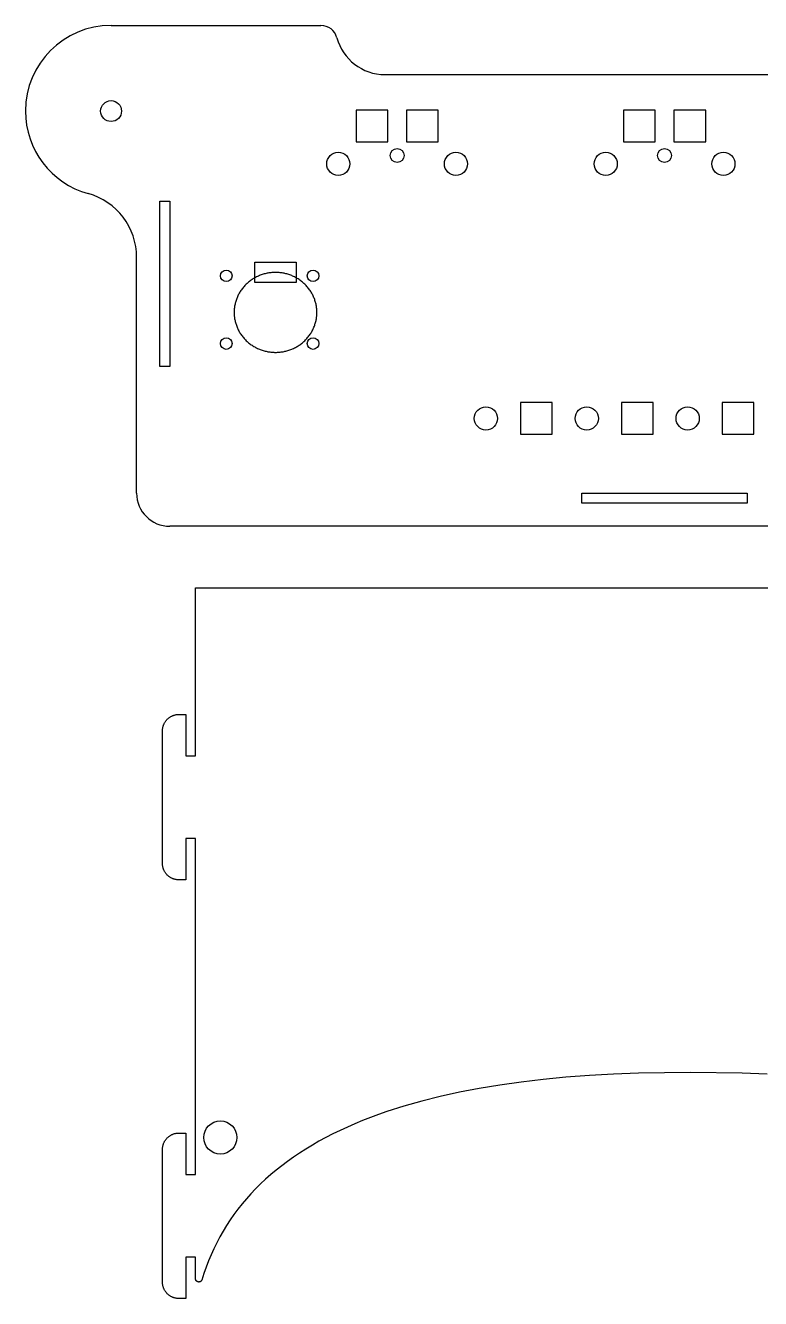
# Model space of a CAD drawing. Extents: x -843 to 66, y -43 to 423.
# Drawn here: x -843 to -620.9, y 0 to 384.6 of the extents above; entities that cross this region are included whole.
import ezdxf

# ---------------------------------------------------------------- set-up
doc = ezdxf.new("R2010")
doc.units = 0
doc.layers.add('MAKE2D$VISIBLE$LINES', color=7, linetype='CONTINUOUS')

msp = doc.modelspace()

# ---------------------------------------------------------------- linework, layer by layer
at = {"layer": 'MAKE2D$VISIBLE$LINES'}
for p, q in [((-817.15, 384.61), (-799.42, 384.61)), ((-799.42, 384.61), (-753.74, 384.61)), ((-734.42, 369.77), (-649.92, 369.77)), ((-649.92, 369.77), (-565.42, 369.77)), ((-733.54, 359.03), (-743.13, 359.03)), ((-743.13, 359.03), (-743.13, 349.44)), ((-733.54, 349.44), (-733.54, 359.03)), ((-718.3, 359.03), (-727.89, 359.03)), ((-727.89, 359.03), (-727.89, 349.44)), ((-718.3, 349.44), (-718.3, 359.03)), ((-652.74, 359.03), (-662.33, 359.03)), ((-662.33, 359.03), (-662.33, 349.44)), ((-652.74, 349.44), (-652.74, 359.03)), ((-637.5, 359.03), (-647.09, 359.03)), ((-647.09, 359.03), (-647.09, 349.44)), ((-637.5, 349.44), (-637.5, 359.03)), ((-743.13, 349.44), (-733.54, 349.44)), ((-727.89, 349.44), (-718.3, 349.44)), ((-662.33, 349.44), (-652.74, 349.44)), ((-647.09, 349.44), (-637.5, 349.44)), ((-802.42, 306.54), (-802.42, 331.54)), ((-802.42, 331.54), (-799.42, 331.54)), ((-799.42, 331.54), (-799.42, 306.54)), ((-809.42, 243.3), (-809.42, 314.54)), ((-773.71, 313.08), (-761.22, 313.08)), ((-773.71, 306.91), (-773.71, 313.08)), ((-761.22, 313.08), (-761.22, 306.91)), ((-774.57, 307.85), (-774.83, 307.67)), ((-774.31, 308.02), (-774.57, 307.85)), ((-774.04, 308.19), (-774.31, 308.02)), ((-773.76, 308.35), (-774.04, 308.19)), ((-773.49, 308.5), (-773.76, 308.35)), ((-773.21, 308.64), (-773.49, 308.5)), ((-772.92, 308.78), (-773.21, 308.64)), ((-772.64, 308.91), (-772.92, 308.78)), ((-772.35, 309.03), (-772.64, 308.91)), ((-772.07, 309.15), (-772.35, 309.03)), ((-771.78, 309.25), (-772.07, 309.15)), ((-771.49, 309.35), (-771.78, 309.25)), ((-771.2, 309.44), (-771.49, 309.35)), ((-770.91, 309.53), (-771.2, 309.44)), ((-770.61, 309.6), (-770.91, 309.53)), ((-770.32, 309.67), (-770.61, 309.6)), ((-770.03, 309.74), (-770.32, 309.67)), ((-769.74, 309.79), (-770.03, 309.74)), ((-769.45, 309.84), (-769.74, 309.79)), ((-769.16, 309.88), (-769.45, 309.84)), ((-768.87, 309.92), (-769.16, 309.88)), ((-768.59, 309.94), (-768.87, 309.92)), ((-768.3, 309.97), (-768.59, 309.94)), ((-768.02, 309.98), (-768.3, 309.97)), ((-767.74, 309.99), (-768.02, 309.98)), ((-767.47, 309.99), (-767.74, 309.99)), ((-767.19, 309.99), (-767.47, 309.99)), ((-766.91, 309.98), (-767.19, 309.99)), ((-766.63, 309.97), (-766.91, 309.98)), ((-766.34, 309.94), (-766.63, 309.97)), ((-766.06, 309.92), (-766.34, 309.94)), ((-765.77, 309.88), (-766.06, 309.92)), ((-765.48, 309.84), (-765.77, 309.88)), ((-765.19, 309.79), (-765.48, 309.84)), ((-764.9, 309.74), (-765.19, 309.79)), ((-764.61, 309.67), (-764.9, 309.74)), ((-764.32, 309.6), (-764.61, 309.67)), ((-764.03, 309.53), (-764.32, 309.6)), ((-763.73, 309.44), (-764.03, 309.53)), ((-763.44, 309.35), (-763.73, 309.44)), ((-763.15, 309.25), (-763.44, 309.35)), ((-762.86, 309.15), (-763.15, 309.25)), ((-762.58, 309.03), (-762.86, 309.15)), ((-762.29, 308.91), (-762.58, 309.03)), ((-762.01, 308.78), (-762.29, 308.91)), ((-761.72, 308.64), (-762.01, 308.78)), ((-761.45, 308.5), (-761.72, 308.64)), ((-761.17, 308.35), (-761.45, 308.5)), ((-760.9, 308.19), (-761.17, 308.35)), ((-760.63, 308.02), (-760.9, 308.19)), ((-760.36, 307.85), (-760.63, 308.02)), ((-760.1, 307.67), (-760.36, 307.85)), ((-802.42, 281.54), (-802.42, 306.54)), ((-799.42, 306.54), (-799.42, 281.54)), ((-778.26, 304), (-778.42, 303.73)), ((-778.1, 304.27), (-778.26, 304)), ((-777.93, 304.53), (-778.1, 304.27)), ((-777.75, 304.78), (-777.93, 304.53)), ((-777.56, 305.04), (-777.75, 304.78)), ((-777.37, 305.28), (-777.56, 305.04)), ((-777.17, 305.53), (-777.37, 305.28)), ((-776.96, 305.77), (-777.17, 305.53)), ((-776.75, 306), (-776.96, 305.77)), ((-776.53, 306.23), (-776.75, 306)), ((-776.3, 306.46), (-776.53, 306.23)), ((-776.07, 306.67), (-776.3, 306.46)), ((-775.84, 306.89), (-776.07, 306.67)), ((-775.59, 307.09), (-775.84, 306.89)), ((-775.34, 307.29), (-775.59, 307.09)), ((-775.09, 307.49), (-775.34, 307.29)), ((-774.83, 307.67), (-775.09, 307.49)), ((-761.22, 306.91), (-773.71, 306.91)), ((-759.84, 307.49), (-760.1, 307.67)), ((-759.59, 307.29), (-759.84, 307.49)), ((-759.34, 307.09), (-759.59, 307.29)), ((-759.1, 306.89), (-759.34, 307.09)), ((-758.86, 306.67), (-759.1, 306.89)), ((-758.63, 306.46), (-758.86, 306.67)), ((-758.4, 306.23), (-758.63, 306.46)), ((-758.18, 306), (-758.4, 306.23)), ((-757.97, 305.77), (-758.18, 306)), ((-757.76, 305.53), (-757.97, 305.77)), ((-757.56, 305.28), (-757.76, 305.53)), ((-757.37, 305.04), (-757.56, 305.28)), ((-757.18, 304.78), (-757.37, 305.04)), ((-757, 304.53), (-757.18, 304.78)), ((-756.83, 304.27), (-757, 304.53)), ((-756.67, 304), (-756.83, 304.27)), ((-756.51, 303.73), (-756.67, 304)), ((-779.76, 300.12), (-779.81, 299.84)), ((-779.7, 300.4), (-779.76, 300.12)), ((-779.63, 300.68), (-779.7, 300.4)), ((-779.56, 300.96), (-779.63, 300.68)), ((-779.48, 301.24), (-779.56, 300.96)), ((-779.4, 301.52), (-779.48, 301.24)), ((-779.3, 301.8), (-779.4, 301.52)), ((-779.2, 302.08), (-779.3, 301.8)), ((-779.09, 302.36), (-779.2, 302.08)), ((-778.97, 302.64), (-779.09, 302.36)), ((-778.84, 302.92), (-778.97, 302.64)), ((-778.71, 303.19), (-778.84, 302.92)), ((-778.57, 303.46), (-778.71, 303.19)), ((-778.42, 303.73), (-778.57, 303.46)), ((-756.36, 303.46), (-756.51, 303.73)), ((-756.22, 303.19), (-756.36, 303.46)), ((-756.09, 302.92), (-756.22, 303.19)), ((-755.96, 302.64), (-756.09, 302.92)), ((-755.84, 302.36), (-755.96, 302.64)), ((-755.73, 302.08), (-755.84, 302.36)), ((-755.63, 301.8), (-755.73, 302.08)), ((-755.54, 301.52), (-755.63, 301.8)), ((-755.45, 301.24), (-755.54, 301.52)), ((-755.37, 300.96), (-755.45, 301.24)), ((-755.3, 300.68), (-755.37, 300.96)), ((-755.23, 300.4), (-755.3, 300.68)), ((-755.17, 300.12), (-755.23, 300.4)), ((-755.12, 299.84), (-755.17, 300.12)), ((-779.96, 298.19), (-779.97, 297.92)), ((-779.97, 297.92), (-779.96, 297.65)), ((-779.95, 298.46), (-779.96, 298.19)), ((-779.96, 297.65), (-779.95, 297.38)), ((-779.94, 298.73), (-779.95, 298.46)), ((-779.95, 297.38), (-779.94, 297.11)), ((-779.92, 299), (-779.94, 298.73)), ((-779.94, 297.11), (-779.92, 296.83)), ((-779.89, 299.28), (-779.92, 299)), ((-779.92, 296.83), (-779.89, 296.56)), ((-779.85, 299.56), (-779.89, 299.28)), ((-779.89, 296.56), (-779.85, 296.28)), ((-779.81, 299.84), (-779.85, 299.56)), ((-779.85, 296.28), (-779.81, 296)), ((-755.08, 299.56), (-755.12, 299.84)), ((-755.12, 296), (-755.08, 296.28)), ((-755.05, 299.28), (-755.08, 299.56)), ((-755.08, 296.28), (-755.05, 296.56)), ((-755.02, 299), (-755.05, 299.28)), ((-755.05, 296.56), (-755.02, 296.83)), ((-754.99, 298.73), (-755.02, 299)), ((-755.02, 296.83), (-754.99, 297.11)), ((-754.98, 298.46), (-754.99, 298.73)), ((-754.99, 297.11), (-754.98, 297.38)), ((-754.97, 298.19), (-754.98, 298.46)), ((-754.98, 297.38), (-754.97, 297.65)), ((-754.97, 297.92), (-754.97, 298.19)), ((-754.97, 297.65), (-754.97, 297.92)), ((-779.81, 296), (-779.76, 295.72)), ((-779.76, 295.72), (-779.7, 295.44)), ((-779.7, 295.44), (-779.63, 295.16)), ((-779.63, 295.16), (-779.56, 294.88)), ((-779.56, 294.88), (-779.48, 294.6)), ((-779.48, 294.6), (-779.4, 294.32)), ((-779.4, 294.32), (-779.3, 294.03)), ((-779.3, 294.03), (-779.2, 293.75)), ((-779.2, 293.75), (-779.09, 293.47)), ((-779.09, 293.47), (-778.97, 293.2)), ((-778.97, 293.2), (-778.84, 292.92)), ((-778.84, 292.92), (-778.71, 292.65)), ((-778.71, 292.65), (-778.57, 292.37)), ((-778.57, 292.37), (-778.42, 292.1)), ((-756.51, 292.1), (-756.36, 292.37)), ((-756.36, 292.37), (-756.22, 292.65)), ((-756.22, 292.65), (-756.09, 292.92)), ((-756.09, 292.92), (-755.96, 293.2)), ((-755.96, 293.2), (-755.84, 293.47)), ((-755.84, 293.47), (-755.73, 293.75)), ((-755.73, 293.75), (-755.63, 294.03)), ((-755.63, 294.03), (-755.54, 294.32)), ((-755.54, 294.32), (-755.45, 294.6)), ((-755.45, 294.6), (-755.37, 294.88)), ((-755.37, 294.88), (-755.3, 295.16)), ((-755.3, 295.16), (-755.23, 295.44)), ((-755.23, 295.44), (-755.17, 295.72)), ((-755.17, 295.72), (-755.12, 296)), ((-778.42, 292.1), (-778.26, 291.84)), ((-778.26, 291.84), (-778.1, 291.57)), ((-778.1, 291.57), (-777.93, 291.31)), ((-777.93, 291.31), (-777.75, 291.05)), ((-777.75, 291.05), (-777.56, 290.8)), ((-777.56, 290.8), (-777.37, 290.55)), ((-777.37, 290.55), (-777.17, 290.31)), ((-777.17, 290.31), (-776.96, 290.07)), ((-776.96, 290.07), (-776.75, 289.83)), ((-776.75, 289.83), (-776.53, 289.61)), ((-776.53, 289.61), (-776.3, 289.38)), ((-776.3, 289.38), (-776.07, 289.16)), ((-776.07, 289.16), (-775.84, 288.95)), ((-775.84, 288.95), (-775.59, 288.74)), ((-775.59, 288.74), (-775.34, 288.55)), ((-775.34, 288.55), (-775.09, 288.35)), ((-759.84, 288.35), (-759.59, 288.55)), ((-759.59, 288.55), (-759.34, 288.74)), ((-759.34, 288.74), (-759.1, 288.95)), ((-759.1, 288.95), (-758.86, 289.16)), ((-758.86, 289.16), (-758.63, 289.38)), ((-758.63, 289.38), (-758.4, 289.61)), ((-758.4, 289.61), (-758.18, 289.83)), ((-758.18, 289.83), (-757.97, 290.07)), ((-757.97, 290.07), (-757.76, 290.31)), ((-757.76, 290.31), (-757.56, 290.55)), ((-757.56, 290.55), (-757.37, 290.8)), ((-757.37, 290.8), (-757.18, 291.05)), ((-757.18, 291.05), (-757, 291.31)), ((-757, 291.31), (-756.83, 291.57)), ((-756.83, 291.57), (-756.67, 291.84)), ((-756.67, 291.84), (-756.51, 292.1)), ((-775.09, 288.35), (-774.83, 288.17)), ((-774.83, 288.17), (-774.57, 287.99)), ((-774.57, 287.99), (-774.31, 287.81)), ((-774.31, 287.81), (-774.04, 287.65)), ((-774.04, 287.65), (-773.76, 287.49)), ((-773.76, 287.49), (-773.49, 287.34)), ((-773.49, 287.34), (-773.21, 287.19)), ((-773.21, 287.19), (-772.92, 287.06)), ((-772.92, 287.06), (-772.64, 286.93)), ((-772.64, 286.93), (-772.35, 286.81)), ((-772.35, 286.81), (-772.07, 286.69)), ((-772.07, 286.69), (-771.78, 286.59)), ((-771.78, 286.59), (-771.49, 286.49)), ((-771.49, 286.49), (-771.2, 286.4)), ((-771.2, 286.4), (-770.91, 286.31)), ((-770.91, 286.31), (-770.61, 286.23)), ((-770.61, 286.23), (-770.32, 286.16)), ((-770.32, 286.16), (-770.03, 286.1)), ((-770.03, 286.1), (-769.74, 286.05)), ((-769.74, 286.05), (-769.45, 286)), ((-769.45, 286), (-769.16, 285.96)), ((-769.16, 285.96), (-768.87, 285.92)), ((-768.87, 285.92), (-768.59, 285.89)), ((-768.59, 285.89), (-768.3, 285.87)), ((-768.3, 285.87), (-768.02, 285.86)), ((-768.02, 285.86), (-767.74, 285.85)), ((-767.74, 285.85), (-767.47, 285.84)), ((-767.47, 285.84), (-767.19, 285.85)), ((-767.19, 285.85), (-766.91, 285.86)), ((-766.91, 285.86), (-766.63, 285.87)), ((-766.63, 285.87), (-766.34, 285.89)), ((-766.34, 285.89), (-766.06, 285.92)), ((-766.06, 285.92), (-765.77, 285.96)), ((-765.77, 285.96), (-765.48, 286)), ((-765.48, 286), (-765.19, 286.05)), ((-765.19, 286.05), (-764.9, 286.1)), ((-764.9, 286.1), (-764.61, 286.16)), ((-764.61, 286.16), (-764.32, 286.23)), ((-764.32, 286.23), (-764.03, 286.31)), ((-764.03, 286.31), (-763.73, 286.4)), ((-763.73, 286.4), (-763.44, 286.49)), ((-763.44, 286.49), (-763.15, 286.59)), ((-763.15, 286.59), (-762.86, 286.69)), ((-762.86, 286.69), (-762.58, 286.81)), ((-762.58, 286.81), (-762.29, 286.93)), ((-762.29, 286.93), (-762.01, 287.06)), ((-762.01, 287.06), (-761.72, 287.19)), ((-761.72, 287.19), (-761.45, 287.34)), ((-761.45, 287.34), (-761.17, 287.49)), ((-761.17, 287.49), (-760.9, 287.65)), ((-760.9, 287.65), (-760.63, 287.81)), ((-760.63, 287.81), (-760.36, 287.99)), ((-760.36, 287.99), (-760.1, 288.17)), ((-760.1, 288.17), (-759.84, 288.35)), ((-799.42, 281.54), (-802.42, 281.54)), ((-683.87, 270.69), (-693.46, 270.69)), ((-693.46, 270.69), (-693.46, 261.1)), ((-683.87, 261.1), (-683.87, 270.69)), ((-653.39, 270.69), (-662.98, 270.69)), ((-662.98, 270.69), (-662.98, 261.1)), ((-653.39, 261.1), (-653.39, 270.69)), ((-622.91, 270.69), (-632.5, 270.69)), ((-632.5, 270.69), (-632.5, 261.1)), ((-622.91, 261.1), (-622.91, 270.69)), ((-693.46, 261.1), (-683.87, 261.1)), ((-662.98, 261.1), (-653.39, 261.1)), ((-632.5, 261.1), (-622.91, 261.1)), ((-674.92, 240.3), (-674.92, 243.3)), ((-674.92, 243.3), (-649.92, 243.3)), ((-649.92, 243.3), (-624.92, 243.3)), ((-624.92, 243.3), (-624.92, 240.3)), ((-649.92, 240.3), (-674.92, 240.3)), ((-624.92, 240.3), (-649.92, 240.3)), ((-649.92, 233.3), (-799.42, 233.3)), ((-500.42, 233.3), (-649.92, 233.3)), ((-791.63, 201.47), (-791.63, 214.71)), ((-791.63, 214.71), (-642.13, 214.71)), ((-642.13, 214.71), (-492.63, 214.71)), ((-791.63, 176.47), (-791.63, 201.47)), ((-801.39, 172.99), (-801.34, 173.15)), ((-801.34, 173.15), (-801.28, 173.31)), ((-801.28, 173.31), (-801.21, 173.47)), ((-801.21, 173.47), (-801.14, 173.62)), ((-801.14, 173.62), (-801.07, 173.77)), ((-801.07, 173.77), (-800.99, 173.92)), ((-800.99, 173.92), (-800.9, 174.07)), ((-800.9, 174.07), (-800.81, 174.22)), ((-800.81, 174.22), (-800.71, 174.36)), ((-800.71, 174.36), (-800.61, 174.5)), ((-800.61, 174.5), (-800.51, 174.63)), ((-800.51, 174.63), (-800.4, 174.76)), ((-800.4, 174.76), (-800.28, 174.89)), ((-800.28, 174.89), (-800.16, 175.01)), ((-800.16, 175.01), (-800.04, 175.13)), ((-800.04, 175.13), (-799.91, 175.24)), ((-799.91, 175.24), (-799.78, 175.35)), ((-799.78, 175.35), (-799.65, 175.46)), ((-799.65, 175.46), (-799.51, 175.56)), ((-799.51, 175.56), (-799.37, 175.66)), ((-799.37, 175.66), (-799.23, 175.75)), ((-799.23, 175.75), (-799.08, 175.83)), ((-799.08, 175.83), (-798.93, 175.91)), ((-798.93, 175.91), (-798.78, 175.99)), ((-798.78, 175.99), (-798.62, 176.06)), ((-798.62, 176.06), (-798.46, 176.13)), ((-798.46, 176.13), (-798.3, 176.19)), ((-798.3, 176.19), (-798.14, 176.24)), ((-798.14, 176.24), (-797.98, 176.29)), ((-797.98, 176.29), (-797.81, 176.33)), ((-797.81, 176.33), (-797.65, 176.37)), ((-797.65, 176.37), (-797.48, 176.4)), ((-797.48, 176.4), (-797.31, 176.43)), ((-797.31, 176.43), (-797.14, 176.45)), ((-797.14, 176.45), (-796.97, 176.46)), ((-796.97, 176.46), (-796.8, 176.47)), ((-796.8, 176.47), (-796.63, 176.47)), ((-796.63, 176.47), (-794.53, 176.47)), ((-794.53, 176.47), (-794.53, 163.97)), ((-791.63, 163.97), (-791.63, 176.47)), ((-801.63, 171.64), (-801.62, 171.82)), ((-801.63, 171.47), (-801.63, 171.64)), ((-801.63, 151.47), (-801.63, 171.47)), ((-801.62, 171.82), (-801.6, 171.99)), ((-801.6, 171.99), (-801.58, 172.15)), ((-801.58, 172.15), (-801.56, 172.32)), ((-801.56, 172.32), (-801.52, 172.49)), ((-801.52, 172.49), (-801.49, 172.66)), ((-801.49, 172.66), (-801.44, 172.82)), ((-801.44, 172.82), (-801.39, 172.99)), ((-794.53, 163.97), (-791.63, 163.97)), ((-801.63, 131.47), (-801.63, 151.47)), ((-791.63, 138.97), (-794.53, 138.97)), ((-794.53, 138.97), (-794.53, 126.47)), ((-791.63, 126.47), (-791.63, 138.97)), ((-801.63, 131.3), (-801.63, 131.47)), ((-801.62, 131.13), (-801.63, 131.3)), ((-801.6, 130.96), (-801.62, 131.13)), ((-801.58, 130.79), (-801.6, 130.96)), ((-801.56, 130.62), (-801.58, 130.79)), ((-801.52, 130.46), (-801.56, 130.62)), ((-801.49, 130.29), (-801.52, 130.46)), ((-801.44, 130.13), (-801.49, 130.29)), ((-801.39, 129.96), (-801.44, 130.13)), ((-801.34, 129.8), (-801.39, 129.96)), ((-801.28, 129.64), (-801.34, 129.8)), ((-801.21, 129.48), (-801.28, 129.64)), ((-801.14, 129.33), (-801.21, 129.48)), ((-801.07, 129.17), (-801.14, 129.33)), ((-800.99, 129.02), (-801.07, 129.17)), ((-800.9, 128.88), (-800.99, 129.02)), ((-800.81, 128.73), (-800.9, 128.88)), ((-800.71, 128.59), (-800.81, 128.73)), ((-800.61, 128.45), (-800.71, 128.59)), ((-800.51, 128.32), (-800.61, 128.45)), ((-800.4, 128.19), (-800.51, 128.32)), ((-800.28, 128.06), (-800.4, 128.19)), ((-800.16, 127.94), (-800.28, 128.06)), ((-800.04, 127.82), (-800.16, 127.94)), ((-799.91, 127.71), (-800.04, 127.82)), ((-799.78, 127.6), (-799.91, 127.71)), ((-799.65, 127.49), (-799.78, 127.6)), ((-799.51, 127.39), (-799.65, 127.49)), ((-799.37, 127.29), (-799.51, 127.39)), ((-799.23, 127.2), (-799.37, 127.29)), ((-799.08, 127.12), (-799.23, 127.2)), ((-798.93, 127.03), (-799.08, 127.12)), ((-798.78, 126.96), (-798.93, 127.03)), ((-798.62, 126.89), (-798.78, 126.96)), ((-798.46, 126.82), (-798.62, 126.89)), ((-798.3, 126.76), (-798.46, 126.82)), ((-798.14, 126.71), (-798.3, 126.76)), ((-797.98, 126.66), (-798.14, 126.71)), ((-797.81, 126.62), (-797.98, 126.66)), ((-797.65, 126.58), (-797.81, 126.62)), ((-797.48, 126.55), (-797.65, 126.58)), ((-797.31, 126.52), (-797.48, 126.55)), ((-797.14, 126.5), (-797.31, 126.52)), ((-796.97, 126.49), (-797.14, 126.5)), ((-796.8, 126.48), (-796.97, 126.49)), ((-796.63, 126.47), (-796.8, 126.48)), ((-794.53, 126.47), (-796.63, 126.47)), ((-791.63, 75), (-791.63, 126.47)), ((-791.63, 50), (-791.63, 75)), ((-693.24, 65.4), (-699.69, 64.49)), ((-686.59, 66.18), (-693.24, 65.4)), ((-679.72, 66.84), (-686.59, 66.18)), ((-672.63, 67.37), (-679.72, 66.84)), ((-665.33, 67.78), (-672.63, 67.37)), ((-657.81, 68.07), (-665.33, 67.78)), ((-642.13, 68.27), (-657.81, 68.07)), ((-626.45, 68.07), (-642.13, 68.27)), ((-618.93, 67.78), (-626.45, 68.07)), ((-711.92, 62.31), (-717.72, 61.03)), ((-705.91, 63.46), (-711.92, 62.31)), ((-699.69, 64.49), (-705.91, 63.46)), ((-728.66, 58.1), (-733.81, 56.46)), ((-723.3, 59.63), (-728.66, 58.1)), ((-717.72, 61.03), (-723.3, 59.63)), ((-738.75, 54.68), (-741.14, 53.75)), ((-736.31, 55.58), (-738.75, 54.68)), ((-733.81, 56.46), (-736.31, 55.58)), ((-796.8, 50), (-796.63, 50)), ((-796.63, 50), (-794.53, 50)), ((-794.53, 50), (-794.53, 37.5)), ((-791.63, 37.5), (-791.63, 50)), ((-747.97, 50.77), (-750.14, 49.71)), ((-745.75, 51.79), (-747.97, 50.77)), ((-743.47, 52.79), (-745.75, 51.79)), ((-741.14, 53.75), (-743.47, 52.79)), ((-801.52, 46.02), (-801.49, 46.18)), ((-801.49, 46.18), (-801.44, 46.35)), ((-801.44, 46.35), (-801.39, 46.51)), ((-801.39, 46.51), (-801.34, 46.67)), ((-801.34, 46.67), (-801.28, 46.83)), ((-801.28, 46.83), (-801.21, 46.99)), ((-801.21, 46.99), (-801.14, 47.15)), ((-801.14, 47.15), (-801.07, 47.3)), ((-801.07, 47.3), (-800.99, 47.45)), ((-800.99, 47.45), (-800.9, 47.6)), ((-800.9, 47.6), (-800.81, 47.74)), ((-800.81, 47.74), (-800.71, 47.88)), ((-800.71, 47.88), (-800.61, 48.02)), ((-800.61, 48.02), (-800.51, 48.16)), ((-800.51, 48.16), (-800.4, 48.29)), ((-800.4, 48.29), (-800.28, 48.41)), ((-800.28, 48.41), (-800.16, 48.54)), ((-800.16, 48.54), (-800.04, 48.65)), ((-800.04, 48.65), (-799.91, 48.77)), ((-799.91, 48.77), (-799.78, 48.88)), ((-799.78, 48.88), (-799.65, 48.98)), ((-799.65, 48.98), (-799.51, 49.08)), ((-799.51, 49.08), (-799.37, 49.18)), ((-799.37, 49.18), (-799.23, 49.27)), ((-799.23, 49.27), (-799.08, 49.36)), ((-799.08, 49.36), (-798.93, 49.44)), ((-798.93, 49.44), (-798.78, 49.52)), ((-798.78, 49.52), (-798.62, 49.59)), ((-798.62, 49.59), (-798.46, 49.65)), ((-798.46, 49.65), (-798.3, 49.71)), ((-798.3, 49.71), (-798.14, 49.77)), ((-798.14, 49.77), (-797.98, 49.81)), ((-797.98, 49.81), (-797.81, 49.86)), ((-797.81, 49.86), (-797.65, 49.9)), ((-797.65, 49.9), (-797.48, 49.93)), ((-797.48, 49.93), (-797.31, 49.95)), ((-797.31, 49.95), (-797.14, 49.97)), ((-797.14, 49.97), (-796.97, 49.99)), ((-796.97, 49.99), (-796.8, 50)), ((-756.34, 46.35), (-758.29, 45.17)), ((-754.33, 47.5), (-756.34, 46.35)), ((-752.26, 48.62), (-754.33, 47.5)), ((-750.14, 49.71), (-752.26, 48.62)), ((-801.63, 45.17), (-801.62, 45.34)), ((-801.63, 45), (-801.63, 45.17)), ((-801.63, 25), (-801.63, 45)), ((-801.62, 45.34), (-801.6, 45.51)), ((-801.6, 45.51), (-801.58, 45.68)), ((-801.58, 45.68), (-801.56, 45.85)), ((-801.56, 45.85), (-801.52, 46.02)), ((-762.04, 42.72), (-763.84, 41.44)), ((-760.19, 43.96), (-762.04, 42.72)), ((-758.29, 45.17), (-760.19, 43.96)), ((-767.27, 38.8), (-768.9, 37.44)), ((-765.58, 40.14), (-767.27, 38.8)), ((-763.84, 41.44), (-765.58, 40.14)), ((-794.53, 37.5), (-791.63, 37.5)), ((-770.48, 36.04), (-772, 34.61)), ((-768.9, 37.44), (-770.48, 36.04)), ((-774.89, 31.66), (-776.26, 30.14)), ((-773.48, 33.15), (-774.89, 31.66)), ((-772, 34.61), (-773.48, 33.15)), ((-778.83, 27.01), (-780.03, 25.39)), ((-777.57, 28.59), (-778.83, 27.01)), ((-776.26, 30.14), (-777.57, 28.59)), ((-801.63, 5), (-801.63, 25)), ((-781.18, 23.75), (-782.27, 22.07)), ((-780.03, 25.39), (-781.18, 23.75)), ((-783.32, 20.36), (-784.3, 18.62)), ((-782.27, 22.07), (-783.32, 20.36)), ((-785.24, 16.86), (-786.12, 15.06)), ((-784.3, 18.62), (-785.24, 16.86)), ((-791.63, 12.5), (-794.53, 12.5)), ((-794.53, 12.5), (-794.53, 0)), ((-791.63, 5.99), (-791.63, 12.5)), ((-786.94, 13.23), (-787.72, 11.36)), ((-786.12, 15.06), (-786.94, 13.23)), ((-788.44, 9.47), (-789.1, 7.55)), ((-787.72, 11.36), (-788.44, 9.47)), ((-801.63, 4.83), (-801.63, 5)), ((-801.62, 4.66), (-801.63, 4.83)), ((-801.6, 4.49), (-801.62, 4.66)), ((-801.58, 4.32), (-801.6, 4.49)), ((-801.56, 4.15), (-801.58, 4.32)), ((-801.52, 3.98), (-801.56, 4.15)), ((-801.49, 3.82), (-801.52, 3.98)), ((-791.63, 5.96), (-791.63, 5.99)), ((-791.63, 5.92), (-791.63, 5.96)), ((-791.62, 5.89), (-791.63, 5.92)), ((-791.62, 5.85), (-791.62, 5.89)), ((-791.61, 5.82), (-791.62, 5.85)), ((-791.61, 5.78), (-791.61, 5.82)), ((-791.6, 5.75), (-791.61, 5.78)), ((-791.59, 5.72), (-791.6, 5.75)), ((-791.58, 5.68), (-791.59, 5.72)), ((-791.57, 5.65), (-791.58, 5.68)), ((-791.56, 5.62), (-791.57, 5.65)), ((-791.54, 5.59), (-791.56, 5.62)), ((-791.53, 5.56), (-791.54, 5.59)), ((-791.51, 5.52), (-791.53, 5.56)), ((-791.5, 5.49), (-791.51, 5.52)), ((-791.48, 5.46), (-791.5, 5.49)), ((-791.46, 5.44), (-791.48, 5.46)), ((-791.44, 5.41), (-791.46, 5.44)), ((-791.42, 5.38), (-791.44, 5.41)), ((-791.4, 5.35), (-791.42, 5.38)), ((-791.38, 5.33), (-791.4, 5.35)), ((-791.35, 5.3), (-791.38, 5.33)), ((-791.33, 5.28), (-791.35, 5.3)), ((-791.3, 5.25), (-791.33, 5.28)), ((-791.28, 5.23), (-791.3, 5.25)), ((-791.25, 5.21), (-791.28, 5.23)), ((-791.22, 5.19), (-791.25, 5.21)), ((-791.2, 5.17), (-791.22, 5.19)), ((-791.17, 5.15), (-791.2, 5.17)), ((-791.14, 5.13), (-791.17, 5.15)), ((-791.11, 5.11), (-791.14, 5.13)), ((-791.08, 5.1), (-791.11, 5.11)), ((-791.05, 5.08), (-791.08, 5.1)), ((-791.01, 5.07), (-791.05, 5.08)), ((-790.98, 5.05), (-791.01, 5.07)), ((-790.95, 5.04), (-790.98, 5.05)), ((-790.92, 5.03), (-790.95, 5.04)), ((-790.88, 5.02), (-790.92, 5.03)), ((-790.85, 5.01), (-790.88, 5.02)), ((-790.82, 5.01), (-790.85, 5.01)), ((-790.78, 5), (-790.82, 5.01)), ((-790.75, 5), (-790.78, 5)), ((-790.71, 4.99), (-790.75, 5)), ((-790.68, 4.99), (-790.71, 4.99)), ((-790.64, 4.99), (-790.68, 4.99)), ((-790.61, 4.99), (-790.64, 4.99)), ((-790.57, 4.99), (-790.61, 4.99)), ((-790.54, 4.99), (-790.57, 4.99)), ((-790.51, 5), (-790.54, 4.99)), ((-790.47, 5), (-790.51, 5)), ((-790.44, 5.01), (-790.47, 5)), ((-790.4, 5.02), (-790.44, 5.01)), ((-790.37, 5.02), (-790.4, 5.02)), ((-790.34, 5.03), (-790.37, 5.02)), ((-790.3, 5.04), (-790.34, 5.03)), ((-790.27, 5.06), (-790.3, 5.04)), ((-790.24, 5.07), (-790.27, 5.06)), ((-790.21, 5.08), (-790.24, 5.07)), ((-790.18, 5.1), (-790.21, 5.08)), ((-790.15, 5.11), (-790.18, 5.1)), ((-790.12, 5.13), (-790.15, 5.11)), ((-790.09, 5.15), (-790.12, 5.13)), ((-790.06, 5.17), (-790.09, 5.15)), ((-790.03, 5.19), (-790.06, 5.17)), ((-790, 5.21), (-790.03, 5.19)), ((-789.98, 5.23), (-790, 5.21)), ((-789.95, 5.26), (-789.98, 5.23)), ((-789.93, 5.28), (-789.95, 5.26)), ((-789.9, 5.3), (-789.93, 5.28)), ((-789.88, 5.33), (-789.9, 5.3)), ((-789.86, 5.36), (-789.88, 5.33)), ((-789.83, 5.38), (-789.86, 5.36)), ((-789.81, 5.41), (-789.83, 5.38)), ((-789.79, 5.44), (-789.81, 5.41)), ((-789.78, 5.47), (-789.79, 5.44)), ((-789.76, 5.5), (-789.78, 5.47)), ((-789.74, 5.53), (-789.76, 5.5)), ((-789.73, 5.56), (-789.74, 5.53)), ((-789.71, 5.59), (-789.73, 5.56)), ((-789.1, 7.55), (-789.71, 5.59)), ((-801.44, 3.65), (-801.49, 3.82)), ((-801.39, 3.49), (-801.44, 3.65)), ((-801.34, 3.33), (-801.39, 3.49)), ((-801.28, 3.17), (-801.34, 3.33)), ((-801.21, 3.01), (-801.28, 3.17)), ((-801.14, 2.85), (-801.21, 3.01)), ((-801.07, 2.7), (-801.14, 2.85)), ((-800.99, 2.55), (-801.07, 2.7)), ((-800.9, 2.4), (-800.99, 2.55)), ((-800.81, 2.26), (-800.9, 2.4)), ((-800.71, 2.12), (-800.81, 2.26)), ((-800.61, 1.98), (-800.71, 2.12)), ((-800.51, 1.84), (-800.61, 1.98)), ((-800.4, 1.71), (-800.51, 1.84)), ((-800.28, 1.59), (-800.4, 1.71)), ((-800.16, 1.46), (-800.28, 1.59)), ((-800.04, 1.35), (-800.16, 1.46)), ((-799.91, 1.23), (-800.04, 1.35)), ((-799.78, 1.12), (-799.91, 1.23)), ((-799.65, 1.02), (-799.78, 1.12)), ((-799.51, 0.92), (-799.65, 1.02)), ((-799.37, 0.82), (-799.51, 0.92)), ((-799.23, 0.73), (-799.37, 0.82)), ((-799.08, 0.64), (-799.23, 0.73)), ((-798.93, 0.56), (-799.08, 0.64)), ((-798.78, 0.48), (-798.93, 0.56)), ((-798.62, 0.41), (-798.78, 0.48)), ((-798.46, 0.35), (-798.62, 0.41)), ((-798.3, 0.29), (-798.46, 0.35)), ((-798.14, 0.23), (-798.3, 0.29)), ((-797.98, 0.19), (-798.14, 0.23)), ((-797.81, 0.14), (-797.98, 0.19)), ((-797.65, 0.1), (-797.81, 0.14)), ((-797.48, 0.07), (-797.65, 0.1)), ((-797.31, 0.05), (-797.48, 0.07)), ((-797.14, 0.03), (-797.31, 0.05)), ((-796.97, 0.01), (-797.14, 0.03)), ((-796.8, 0), (-796.97, 0.01)), ((-796.63, 0), (-796.8, 0)), ((-794.53, 0), (-796.63, 0))]:
    msp.add_line(p, q, dxfattribs=at)
for centre, radius in [((-817.15, 358.74), 3.15), ((-748.5, 342.8), 3.5), ((-730.72, 345.34), 2.1), ((-712.94, 342.8), 3.5), ((-667.7, 342.8), 3.5), ((-649.92, 345.34), 2.1), ((-632.14, 342.8), 3.5), ((-782.34, 308.96), 1.75), ((-756.12, 308.96), 1.75), ((-782.34, 288.51), 1.75), ((-756.12, 288.51), 1.75), ((-703.9, 265.89), 3.5), ((-673.42, 265.89), 3.5), ((-642.94, 265.89), 3.5), ((-784.13, 48.66), 5)]:
    msp.add_circle(centre, radius, dxfattribs=at)
for centre, radius, start, end in [((-817.15, 358.74), 25.87, 90, 180), ((-753.74, 379.61), 5, 14.9708, 90), ((-734.42, 384.77), 15, 194.9708, 269.9996), ((-817.15, 358.74), 25.87, 180, 254.4851), ((-829.42, 314.54), 20, 0, 74.4851), ((-799.42, 243.3), 10, 180, 270)]:
    msp.add_arc(centre, radius, start, end, dxfattribs=at)

doc.saveas('drawing.dxf')
